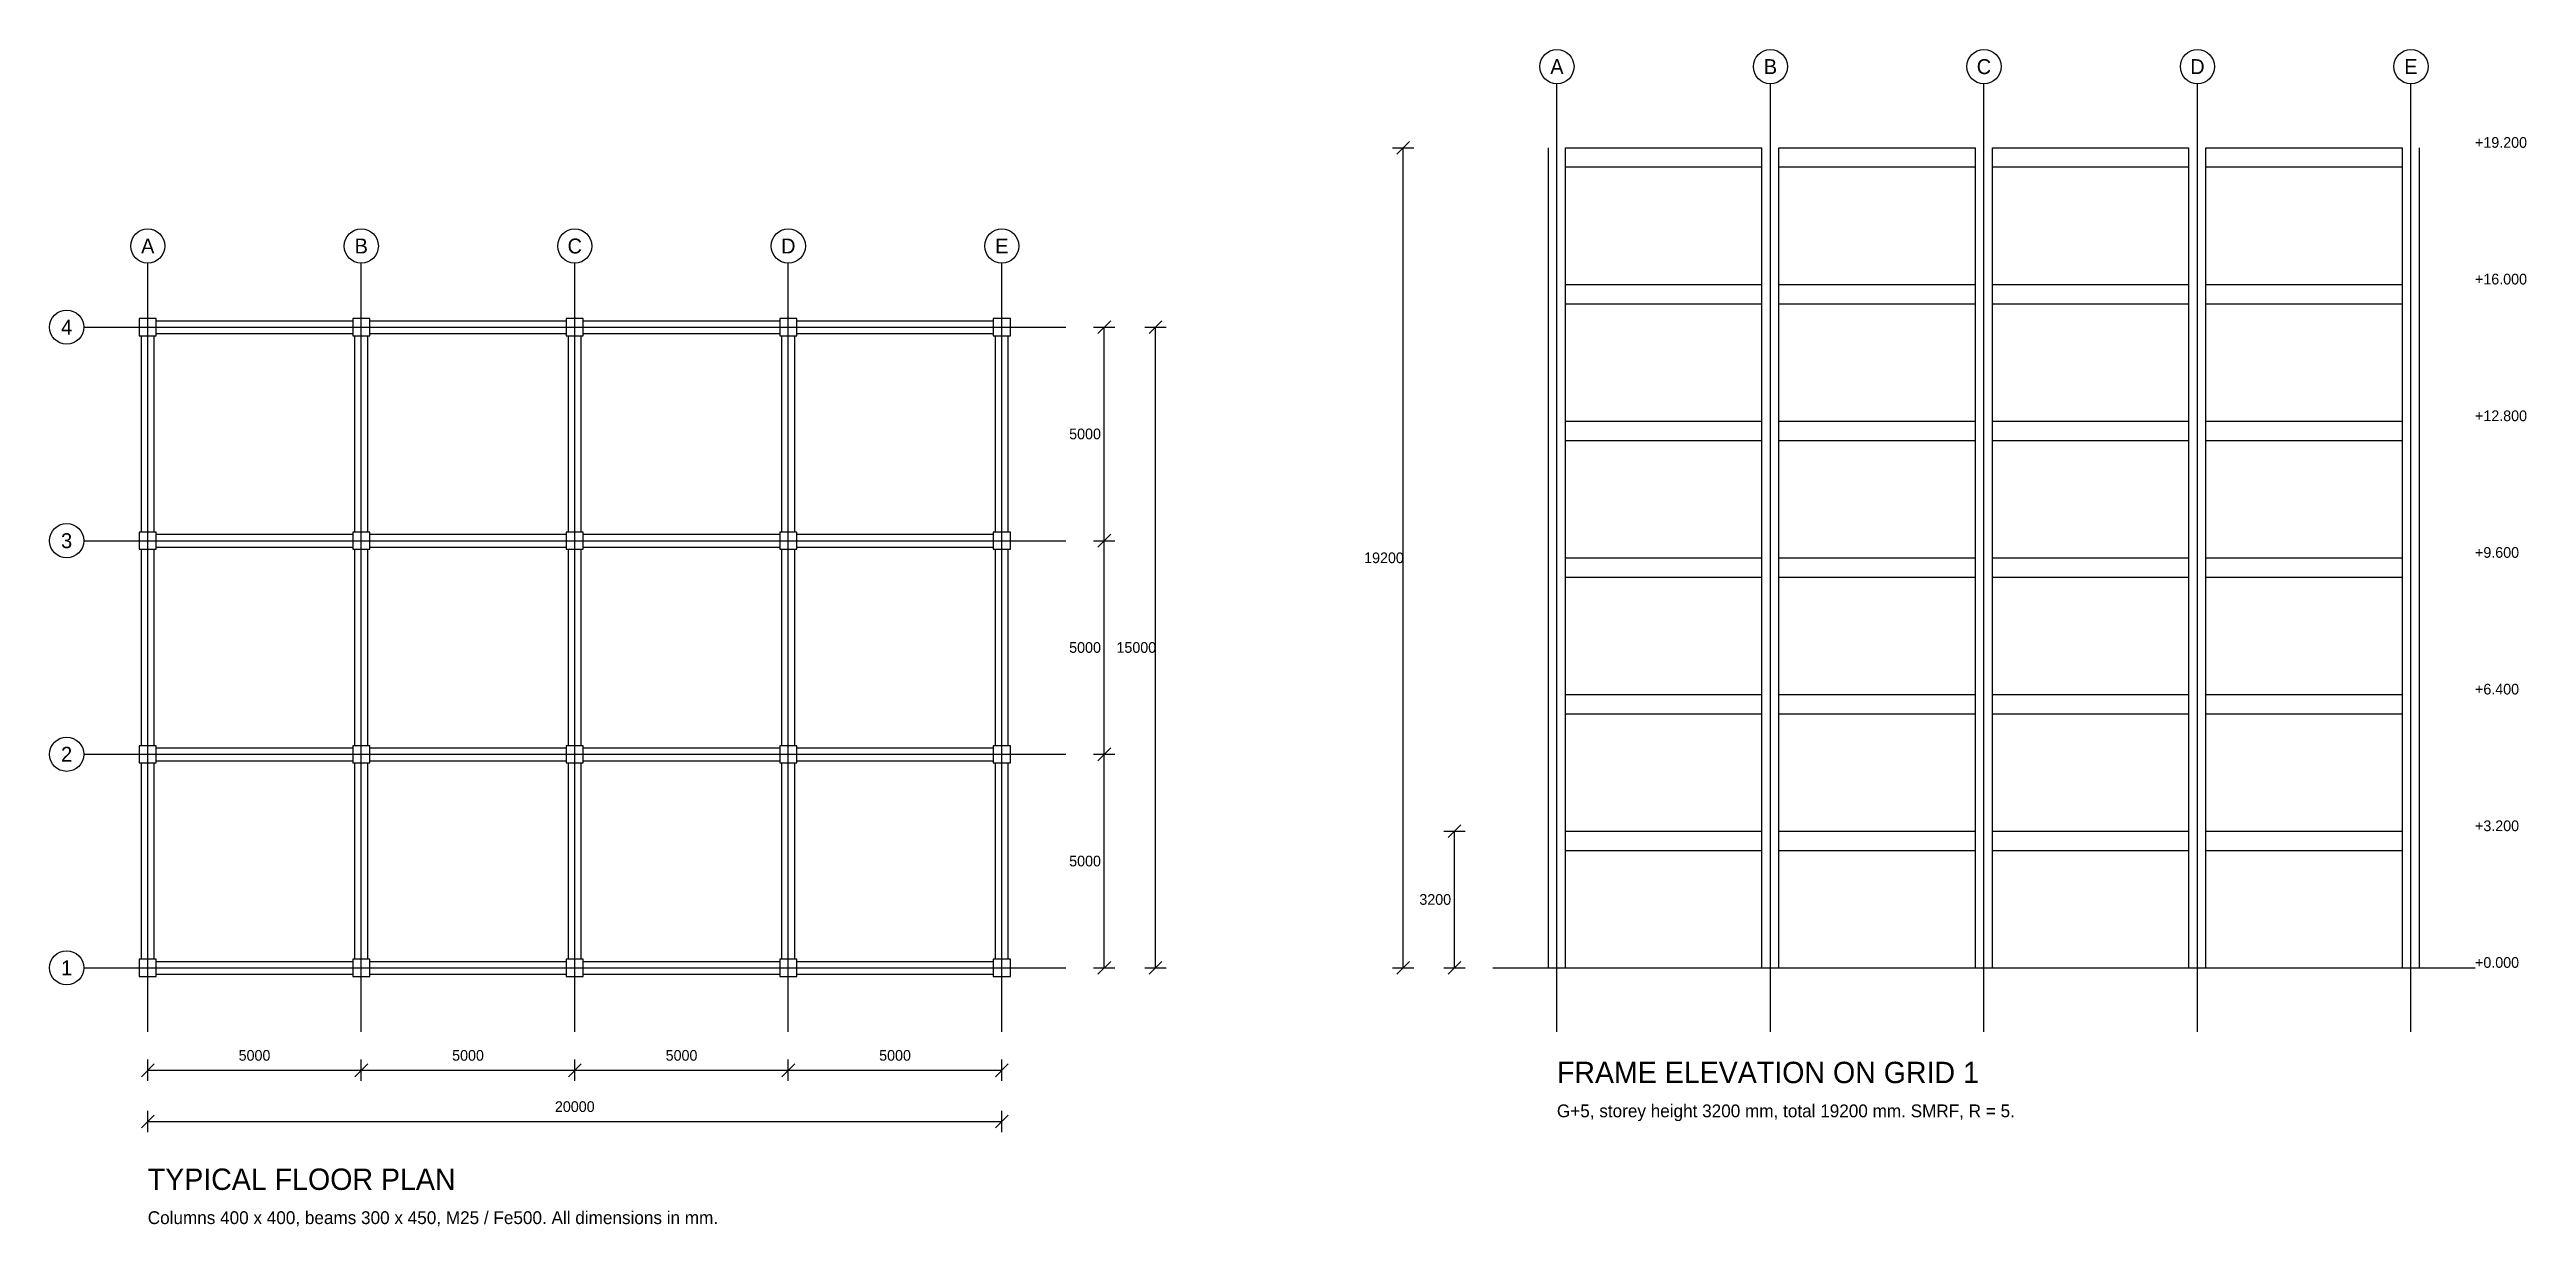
# Model space of a CAD drawing. Extents: x -2300 to 55705, y -6056 to 21500.
import ezdxf
from ezdxf.enums import TextEntityAlignment as Align

# ---------------------------------------------------------------- set-up
doc = ezdxf.new("R2010")
doc.units = 0

msp = doc.modelspace()

# ---------------------------------------------------------------- linework, layer by layer
at = {"layer": 'BEAMS', "color": 5}
for p, q in [((33200, 19200), (37800, 19200)), ((38200, 19200), (42800, 19200)), ((43200, 19200), (47800, 19200)), ((48200, 19200), (52800, 19200)), ((33200, 18750), (37800, 18750)), ((38200, 18750), (42800, 18750)), ((43200, 18750), (47800, 18750)), ((48200, 18750), (52800, 18750)), ((33200, 16000), (37800, 16000)), ((38200, 16000), (42800, 16000)), ((43200, 16000), (47800, 16000)), ((48200, 16000), (52800, 16000)), ((200, 15150), (4800, 15150)), ((5200, 15150), (9800, 15150)), ((10200, 15150), (14800, 15150)), ((15200, 15150), (19800, 15150)), ((33200, 15550), (37800, 15550)), ((38200, 15550), (42800, 15550)), ((43200, 15550), (47800, 15550)), ((48200, 15550), (52800, 15550)), ((-150, 10200), (-150, 14800)), ((150, 10200), (150, 14800)), ((200, 14850), (4800, 14850)), ((4850, 10200), (4850, 14800)), ((5150, 10200), (5150, 14800)), ((5200, 14850), (9800, 14850)), ((9850, 10200), (9850, 14800)), ((10150, 10200), (10150, 14800)), ((10200, 14850), (14800, 14850)), ((14850, 10200), (14850, 14800)), ((15150, 10200), (15150, 14800)), ((15200, 14850), (19800, 14850)), ((19850, 10200), (19850, 14800)), ((20150, 10200), (20150, 14800)), ((33200, 12800), (37800, 12800)), ((38200, 12800), (42800, 12800)), ((43200, 12800), (47800, 12800)), ((48200, 12800), (52800, 12800)), ((33200, 12350), (37800, 12350)), ((38200, 12350), (42800, 12350)), ((43200, 12350), (47800, 12350)), ((48200, 12350), (52800, 12350)), ((200, 10150), (4800, 10150)), ((5200, 10150), (9800, 10150)), ((10200, 10150), (14800, 10150)), ((15200, 10150), (19800, 10150)), ((-150, 5200), (-150, 9800)), ((150, 5200), (150, 9800)), ((200, 9850), (4800, 9850)), ((4850, 5200), (4850, 9800)), ((5150, 5200), (5150, 9800)), ((5200, 9850), (9800, 9850)), ((9850, 5200), (9850, 9800)), ((10150, 5200), (10150, 9800)), ((10200, 9850), (14800, 9850)), ((14850, 5200), (14850, 9800)), ((15150, 5200), (15150, 9800)), ((15200, 9850), (19800, 9850)), ((19850, 5200), (19850, 9800)), ((20150, 5200), (20150, 9800)), ((33200, 9600), (37800, 9600)), ((38200, 9600), (42800, 9600)), ((43200, 9600), (47800, 9600)), ((48200, 9600), (52800, 9600)), ((33200, 9150), (37800, 9150)), ((38200, 9150), (42800, 9150)), ((43200, 9150), (47800, 9150)), ((48200, 9150), (52800, 9150)), ((33200, 6400), (37800, 6400)), ((38200, 6400), (42800, 6400)), ((43200, 6400), (47800, 6400)), ((48200, 6400), (52800, 6400)), ((33200, 5950), (37800, 5950)), ((38200, 5950), (42800, 5950)), ((43200, 5950), (47800, 5950)), ((48200, 5950), (52800, 5950)), ((-150, 200), (-150, 4800)), ((150, 200), (150, 4800)), ((200, 5150), (4800, 5150)), ((200, 4850), (4800, 4850)), ((4850, 200), (4850, 4800)), ((5150, 200), (5150, 4800)), ((5200, 5150), (9800, 5150)), ((5200, 4850), (9800, 4850)), ((9850, 200), (9850, 4800)), ((10150, 200), (10150, 4800)), ((10200, 5150), (14800, 5150)), ((10200, 4850), (14800, 4850)), ((14850, 200), (14850, 4800)), ((15150, 200), (15150, 4800)), ((15200, 5150), (19800, 5150)), ((15200, 4850), (19800, 4850)), ((19850, 200), (19850, 4800)), ((20150, 200), (20150, 4800)), ((33200, 3200), (37800, 3200)), ((38200, 3200), (42800, 3200)), ((43200, 3200), (47800, 3200)), ((48200, 3200), (52800, 3200)), ((33200, 2750), (37800, 2750)), ((38200, 2750), (42800, 2750)), ((43200, 2750), (47800, 2750)), ((48200, 2750), (52800, 2750)), ((200, 150), (4800, 150)), ((5200, 150), (9800, 150)), ((10200, 150), (14800, 150)), ((15200, 150), (19800, 150)), ((200, -150), (4800, -150)), ((5200, -150), (9800, -150)), ((10200, -150), (14800, -150)), ((15200, -150), (19800, -150))]:
    msp.add_line(p, q, dxfattribs=at)
at = {"layer": 'COLUMNS', "color": 1}
for p, q in [((32800, 0), (32800, 19200)), ((33200, 0), (33200, 19200)), ((37800, 0), (37800, 19200)), ((38200, 0), (38200, 19200)), ((42800, 0), (42800, 19200)), ((43200, 0), (43200, 19200)), ((47800, 0), (47800, 19200)), ((48200, 0), (48200, 19200)), ((52800, 0), (52800, 19200)), ((53200, 0), (53200, 19200)), ((200, 15200), (-200, 15200)), ((-200, 15200), (-200, 14800)), ((200, 14800), (200, 15200)), ((5200, 15200), (4800, 15200)), ((4800, 15200), (4800, 14800)), ((5200, 14800), (5200, 15200)), ((10200, 15200), (9800, 15200)), ((9800, 15200), (9800, 14800)), ((10200, 14800), (10200, 15200)), ((15200, 15200), (14800, 15200)), ((14800, 15200), (14800, 14800)), ((15200, 14800), (15200, 15200)), ((20200, 15200), (19800, 15200)), ((19800, 15200), (19800, 14800)), ((20200, 14800), (20200, 15200)), ((-200, 14800), (200, 14800)), ((4800, 14800), (5200, 14800)), ((9800, 14800), (10200, 14800)), ((14800, 14800), (15200, 14800)), ((19800, 14800), (20200, 14800)), ((200, 10200), (-200, 10200)), ((-200, 10200), (-200, 9800)), ((200, 9800), (200, 10200)), ((5200, 10200), (4800, 10200)), ((4800, 10200), (4800, 9800)), ((5200, 9800), (5200, 10200)), ((10200, 10200), (9800, 10200)), ((9800, 10200), (9800, 9800)), ((10200, 9800), (10200, 10200)), ((15200, 10200), (14800, 10200)), ((14800, 10200), (14800, 9800)), ((15200, 9800), (15200, 10200)), ((20200, 10200), (19800, 10200)), ((19800, 10200), (19800, 9800)), ((20200, 9800), (20200, 10200)), ((-200, 9800), (200, 9800)), ((4800, 9800), (5200, 9800)), ((9800, 9800), (10200, 9800)), ((14800, 9800), (15200, 9800)), ((19800, 9800), (20200, 9800)), ((200, 5200), (-200, 5200)), ((-200, 5200), (-200, 4800)), ((-200, 4800), (200, 4800)), ((200, 4800), (200, 5200)), ((5200, 5200), (4800, 5200)), ((4800, 5200), (4800, 4800)), ((4800, 4800), (5200, 4800)), ((5200, 4800), (5200, 5200)), ((10200, 5200), (9800, 5200)), ((9800, 5200), (9800, 4800)), ((9800, 4800), (10200, 4800)), ((10200, 4800), (10200, 5200)), ((15200, 5200), (14800, 5200)), ((14800, 5200), (14800, 4800)), ((14800, 4800), (15200, 4800)), ((15200, 4800), (15200, 5200)), ((20200, 5200), (19800, 5200)), ((19800, 5200), (19800, 4800)), ((19800, 4800), (20200, 4800)), ((20200, 4800), (20200, 5200)), ((200, 200), (-200, 200)), ((-200, 200), (-200, -200)), ((200, -200), (200, 200)), ((5200, 200), (4800, 200)), ((4800, 200), (4800, -200)), ((5200, -200), (5200, 200)), ((10200, 200), (9800, 200)), ((9800, 200), (9800, -200)), ((10200, -200), (10200, 200)), ((15200, 200), (14800, 200)), ((14800, 200), (14800, -200)), ((15200, -200), (15200, 200)), ((20200, 200), (19800, 200)), ((19800, 200), (19800, -200)), ((20200, -200), (20200, 200)), ((-200, -200), (200, -200)), ((4800, -200), (5200, -200)), ((9800, -200), (10200, -200)), ((14800, -200), (15200, -200)), ((19800, -200), (20200, -200))]:
    msp.add_line(p, q, dxfattribs=at)
at = {"layer": 'DIMENSIONS', "color": 3}
for p, q in [((29150, 19200), (29650, 19200)), ((29250, 19050), (29550, 19350)), ((29400, 0), (29400, 19200)), ((22250, 14850), (22550, 15150)), ((23450, 14850), (23750, 15150)), ((22150, 15000), (22650, 15000)), ((22400, 10000), (22400, 15000)), ((23350, 15000), (23850, 15000)), ((23600, 0), (23600, 15000)), ((22150, 10000), (22650, 10000)), ((22150, 10000), (22650, 10000)), ((22250, 9850), (22550, 10150)), ((22250, 9850), (22550, 10150)), ((22400, 5000), (22400, 10000)), ((22150, 5000), (22650, 5000)), ((22150, 5000), (22650, 5000)), ((22250, 4850), (22550, 5150)), ((22250, 4850), (22550, 5150)), ((22400, 0), (22400, 5000)), ((30350, 3200), (30850, 3200)), ((30450, 3050), (30750, 3350)), ((30600, 0), (30600, 3200)), ((22150, 0), (22650, 0)), ((22250, -150), (22550, 150)), ((23350, 0), (23850, 0)), ((23450, -150), (23750, 150)), ((29150, 0), (29650, 0)), ((29250, -150), (29550, 150)), ((30350, 0), (30850, 0)), ((30450, -150), (30750, 150)), ((-150, -2550), (150, -2250)), ((0, -2650), (0, -2150)), ((4850, -2550), (5150, -2250)), ((4850, -2550), (5150, -2250)), ((5000, -2650), (5000, -2150)), ((5000, -2650), (5000, -2150)), ((9850, -2550), (10150, -2250)), ((9850, -2550), (10150, -2250)), ((10000, -2650), (10000, -2150)), ((10000, -2650), (10000, -2150)), ((14850, -2550), (15150, -2250)), ((14850, -2550), (15150, -2250)), ((15000, -2650), (15000, -2150)), ((15000, -2650), (15000, -2150)), ((19850, -2550), (20150, -2250)), ((20000, -2650), (20000, -2150)), ((0, -2400), (5000, -2400)), ((5000, -2400), (10000, -2400)), ((10000, -2400), (15000, -2400)), ((15000, -2400), (20000, -2400)), ((-150, -3750), (150, -3450)), ((0, -3850), (0, -3350)), ((19850, -3750), (20150, -3450)), ((20000, -3850), (20000, -3350)), ((0, -3600), (20000, -3600))]:
    msp.add_line(p, q, dxfattribs=at)
at = {"layer": 'GRID', "color": 8}
for p, q in [((33000, -1500), (33000, 20700)), ((38000, -1500), (38000, 20700)), ((43000, -1500), (43000, 20700)), ((48000, -1500), (48000, 20700)), ((53000, -1500), (53000, 20700)), ((0, -1500), (0, 16500)), ((5000, -1500), (5000, 16500)), ((10000, -1500), (10000, 16500)), ((15000, -1500), (15000, 16500)), ((20000, -1500), (20000, 16500)), ((-1500, 15000), (21500, 15000)), ((-1500, 10000), (21500, 10000)), ((-1500, 5000), (21500, 5000)), ((-1500, 0), (21500, 0)), ((31500, 0), (54500, 0))]:
    msp.add_line(p, q, dxfattribs=at)
for centre in [(33000, 21100), (38000, 21100), (43000, 21100), (48000, 21100), (53000, 21100), (0, 16900), (5000, 16900), (10000, 16900), (15000, 16900), (20000, 16900), (-1900, 15000), (-1900, 10000), (-1900, 5000), (-1900, 0)]:
    msp.add_circle(centre, 400, dxfattribs=at)

# ---------------------------------------------------------------- texts
at = {"layer": 'DIMENSIONS', "color": 3}
for s, p in [('5000', (21950, 12500)), ('19200', (28950, 9600)), ('5000', (21950, 7500)), ('15000', (23150, 7500)), ('5000', (21950, 2500)), ('3200', (30150, 1600)), ('5000', (2500, -2050)), ('5000', (7500, -2050)), ('5000', (12500, -2050)), ('5000', (17500, -2050)), ('20000', (10000, -3250))]:
    msp.add_text(s, height=250, dxfattribs=at).set_placement(p, align=Align.MIDDLE_CENTER)
at = {"layer": 'TEXT', "color": 7}
for s, p in [('A', (33000, 21100)), ('B', (38000, 21100)), ('C', (43000, 21100)), ('D', (48000, 21100)), ('E', (53000, 21100)), ('A', (0, 16900)), ('B', (5000, 16900)), ('C', (10000, 16900)), ('D', (15000, 16900)), ('E', (20000, 16900)), ('4', (-1900, 15000)), ('3', (-1900, 10000)), ('2', (-1900, 5000)), ('1', (-1900, 0))]:
    msp.add_text(s, height=350, dxfattribs=at).set_placement(p, align=Align.MIDDLE_CENTER)
for s, height, p in [('+19.200', 250, (54500, 19200)), ('+16.000', 250, (54500, 16000)), ('+12.800', 250, (54500, 12800)), ('+9.600', 250, (54500, 9600)), ('+6.400', 250, (54500, 6400)), ('+3.200', 250, (54500, 3200)), ('+0.000', 250, (54500, 0)), ('FRAME ELEVATION ON GRID 1', 500, (33000, -2700)), ('G+5, storey height 3200 mm, total 19200 mm. SMRF, R = 5.', 300, (33000, -3500)), ('TYPICAL FLOOR PLAN', 500, (0, -5200)), ('Columns 400 x 400, beams 300 x 450, M25 / Fe500. All dimensions in mm.', 300, (0, -6000))]:
    msp.add_text(s, height=height, dxfattribs=at).set_placement(p)

doc.saveas('drawing.dxf')
